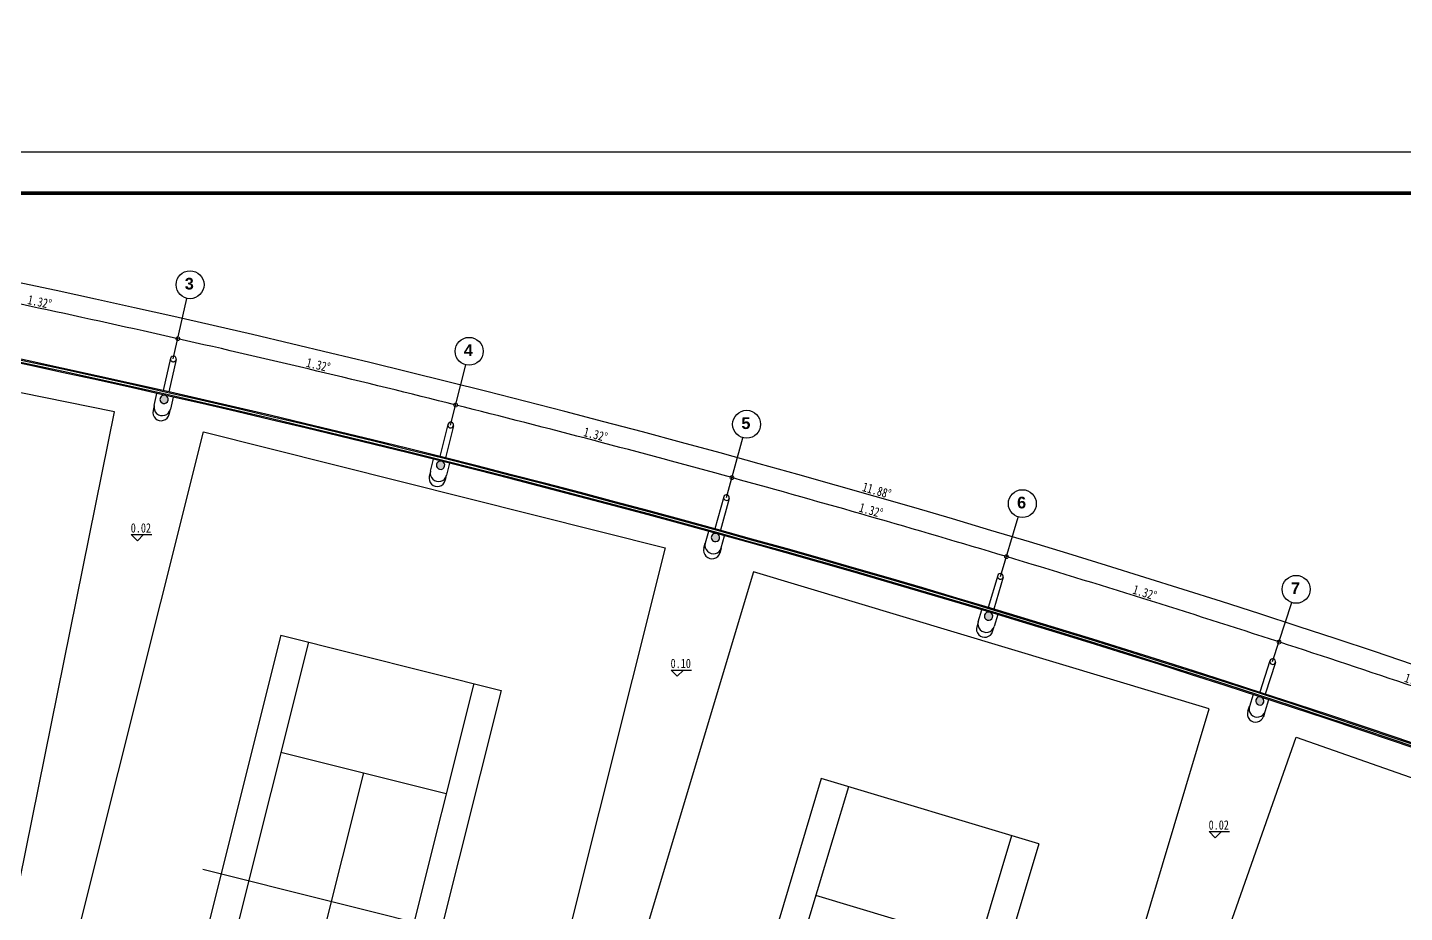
# Model space of a CAD drawing. Extents: x 23317406 to 24383751, y 42324270 to 43451021.
# Drawn here: x 23975572 to 24042113, y 43185295 to 43228047 of the extents above; entities that cross this region are included whole.
import ezdxf

# ---------------------------------------------------------------- set-up
doc = ezdxf.new("R2010")
doc.units = 0
doc.header["$MEASUREMENT"] = 0
doc.linetypes.add('HIDDEN', pattern=[9.525, 6.35, -3.175])
doc.layers.get('0').update_dxf_attribs({"linetype": 'CONTINUOUS'})
doc.layers.get('DEFPOINTS').update_dxf_attribs({"linetype": 'CONTINUOUS'})
for name, color, linetype in [('FRAME', 7, 'CONTINUOUS'), ('场地', 5, 'CONTINUOUS'), ('墙', 7, 'CONTINUOUS'), ('柱填充', 8, 'CONTINUOUS'), ('柱形', 7, 'CONTINUOUS'), ('标注', 7, 'CONTINUOUS'), ('汉字', 7, 'CONTINUOUS'), ('钢', 4, 'CONTINUOUS'), ('门窗', 7, 'CONTINUOUS')]:
    doc.layers.add(name, color=color, linetype=linetype)
doc.styles.add('Q1', font='SimSun.ttf', dxfattribs={"width": 0.8, "height": 450})
doc.styles.add('Q200', font='SimSun.ttf', dxfattribs={"width": 0.8, "height": 450})
doc.styles.add('T-SG-01$0$Arial', font='ARIALBD.TTF')
doc.dimstyles.new('Q2', dxfattribs={"dimscale": 150, "dimtxt": 2.5, "dimasz": 2.5, "dimexe": 0, "dimexo": 0, "dimgap": 0.5, "dimtad": 1, "dimdec": 4, "dimdsep": 46, "dimtxsty": 'Q200', "dimblk1": 'DOTSMALL', "dimblk2": 'DOTSMALL', "dimsah": 1, "dimcen": 2.5, "dimadec": 0, "dimazin": 0, "dimtfac": 1, "dimtdec": 3, "dimtmove": 2, "dimatfit": 3, "dimldrblk": 'DOTSMALL', "dimfxl": 1, "dimtolj": 1, "dimtzin": 10, "dimarcsym": 0})

# ---------------------------------------------------------------- blocks, each defined once
blk = doc.blocks.new('_DOTSMALL')
at = {"color": 0, "linetype": 'ByBlock', "const_width": 0.5}
blk.add_lwpolyline([(-0.0625, 0, 1), (0.0625, 0, 1)], format="xyb", close=True, dxfattribs=at)
blk = doc.blocks.new('*D118')
at = {"color": 0, "linetype": 'ByBlock'}
blk.add_arc((23850579, 42628619), 599173, 71.96798, 73.28798, dxfattribs=at)
at = {"layer": 'DEFPOINTS', "color": 0, "linetype": 'ByBlock'}
for p in [(24023453, 43204399), (24022590, 43201526), (24031671, 43199770), (24036361, 43199313), (24035742, 43197411)]:
    blk.add_point(p, dxfattribs=at)
at = {"color": 0, "linetype": 'ByBlock', "xscale": 375, "yscale": 375, "zscale": 375}
for p, rotation in [((24022878, 43202484), 163.2879804354043), ((24036052, 43198362), 341.9679804355787)]:
    blk.add_blockref('_DOTSMALL', p, dxfattribs=dict(at, rotation=rotation))
at = {"color": 0, "linetype": 'ByBlock', "insert": (24029566, 43200747), "char_height": 450, "attachment_point": 5, "rotation": 342.62798, "style": 'Q200'}
blk.add_mtext('\\A1;1.32°', dxfattribs=at)
blk = doc.blocks.new('*D119')
at = {"color": 0, "linetype": 'ByBlock'}
blk.add_arc((23850579, 42628619), 599173, 70.64798, 71.96798, dxfattribs=at)
at = {"layer": 'DEFPOINTS', "color": 0, "linetype": 'ByBlock'}
for p in [(24036361, 43199313), (24035742, 43197411), (24044780, 43195447), (24049790, 43195826), (24048796, 43192995)]:
    blk.add_point(p, dxfattribs=at)
at = {"color": 0, "linetype": 'ByBlock', "xscale": 375, "yscale": 375, "zscale": 375}
for p, rotation in [((24036052, 43198362), 161.9679804351559), ((24049127, 43193939), 340.6479804353336)]:
    blk.add_blockref('_DOTSMALL', p, dxfattribs=dict(at, rotation=rotation))
at = {"color": 0, "linetype": 'ByBlock', "insert": (24042698, 43196472), "char_height": 450, "attachment_point": 5, "rotation": 341.30798, "style": 'Q200'}
blk.add_mtext('\\A1;1.32°', dxfattribs=at)
blk = doc.blocks.new('*D120')
at = {"color": 0, "linetype": 'ByBlock'}
blk.add_arc((23850579, 42628619), 599173, 73.28798, 74.60798, dxfattribs=at)
at = {"layer": 'DEFPOINTS', "color": 0, "linetype": 'ByBlock'}
for p in [(24009878, 43207265), (24009347, 43205336), (24023453, 43204399), (24018466, 43203790), (24022590, 43201526)]:
    blk.add_point(p, dxfattribs=at)
at = {"color": 0, "linetype": 'ByBlock', "xscale": 375, "yscale": 375, "zscale": 375}
for p, rotation in [((24009612, 43206301), 164.6079804353796), ((24022878, 43202484), 343.2879804354199)]:
    blk.add_blockref('_DOTSMALL', p, dxfattribs=dict(at, rotation=rotation))
at = {"color": 0, "linetype": 'ByBlock', "insert": (24016339, 43204719), "char_height": 450, "attachment_point": 5, "rotation": 343.94798, "style": 'Q200'}
blk.add_mtext('\\A1;1.32°', dxfattribs=at)
blk = doc.blocks.new('*D121')
at = {"color": 0, "linetype": 'ByBlock'}
blk.add_arc((23850579, 42628619), 599173, 74.60798, 75.92798, dxfattribs=at)
at = {"layer": 'DEFPOINTS', "color": 0, "linetype": 'ByBlock'}
for p in [(23996749, 43211751), (23996019, 43208841), (24005171, 43207505), (24009878, 43207265), (24009347, 43205336)]:
    blk.add_point(p, dxfattribs=at)
at = {"color": 0, "linetype": 'ByBlock', "xscale": 375, "yscale": 375, "zscale": 375}
for p, rotation in [((23996262, 43209811), 165.9279804355193), ((24009612, 43206301), 344.6079804353964)]:
    blk.add_blockref('_DOTSMALL', p, dxfattribs=dict(at, rotation=rotation))
at = {"color": 0, "linetype": 'ByBlock', "insert": (24003024, 43208384), "char_height": 450, "attachment_point": 5, "rotation": 345.26798, "style": 'Q200'}
blk.add_mtext('\\A1;1.32°', dxfattribs=at)
blk = doc.blocks.new('*D122')
at = {"color": 0, "linetype": 'ByBlock'}
blk.add_arc((23850579, 42628619), 599173, 75.92798, 77.24798, dxfattribs=at)
at = {"layer": 'DEFPOINTS', "color": 0, "linetype": 'ByBlock'}
for p in [(23983056, 43213988), (23982614, 43212037), (23996749, 43211751), (23991795, 43210912), (23996019, 43208841)]:
    blk.add_point(p, dxfattribs=at)
at = {"color": 0, "linetype": 'ByBlock', "xscale": 375, "yscale": 375, "zscale": 375}
for p, rotation in [((23982835, 43213013), 167.2479804353549), ((23996262, 43209811), 345.9279804354496)]:
    blk.add_blockref('_DOTSMALL', p, dxfattribs=dict(at, rotation=rotation))
at = {"color": 0, "linetype": 'ByBlock', "insert": (23989627, 43211742), "char_height": 450, "attachment_point": 5, "rotation": 346.58798, "style": 'Q200'}
blk.add_mtext('\\A1;1.32°', dxfattribs=at)
blk = doc.blocks.new('*D123')
at = {"color": 0, "linetype": 'ByBlock'}
blk.add_arc((23850579, 42628619), 599173, 77.24798, 78.56798, dxfattribs=at)
at = {"layer": 'DEFPOINTS', "color": 0, "linetype": 'ByBlock'}
for p in [(23969734, 43217865), (23969139, 43214924), (23978343, 43214011), (23983056, 43213988), (23982614, 43212037)]:
    blk.add_point(p, dxfattribs=at)
at = {"color": 0, "linetype": 'ByBlock', "xscale": 375, "yscale": 375, "zscale": 375}
for p, rotation in [((23969338, 43215904), 168.5679804355514), ((23982835, 43213013), 347.2479804356645)]:
    blk.add_blockref('_DOTSMALL', p, dxfattribs=dict(at, rotation=rotation))
at = {"color": 0, "linetype": 'ByBlock', "insert": (23976158, 43214791), "char_height": 450, "attachment_point": 5, "rotation": 347.90798, "style": 'Q200'}
blk.add_mtext('\\A1;1.32°', dxfattribs=at)
blk = doc.blocks.new('*D125')
at = {"color": 0, "linetype": 'ByBlock'}
blk.add_arc((23850579, 42628619), 600173, 68.00798, 79.88798, dxfattribs=at)
at = {"layer": 'DEFPOINTS', "color": 0, "linetype": 'ByBlock'}
for p in [(23956128, 43220453), (23955602, 43217500), (24036361, 43199313), (24075704, 43186048), (24074581, 43183266)]:
    blk.add_point(p, dxfattribs=at)
at = {"color": 0, "linetype": 'ByBlock', "xscale": 375, "yscale": 375, "zscale": 375}
for p, rotation in [((23955953, 43219469), 169.8879804353957), ((24075330, 43185121), 338.007980435661)]:
    blk.add_blockref('_DOTSMALL', p, dxfattribs=dict(at, rotation=rotation))
at = {"color": 0, "linetype": 'ByBlock', "insert": (24016615, 43205680), "char_height": 450, "attachment_point": 5, "rotation": 343.94798, "style": 'Q200'}
blk.add_mtext('\\A1;11.88°', dxfattribs=at)
blk = doc.blocks.new('A$C3C4F7BE9')
at = {"layer": '场地'}
for p, q in [((8126, 44745), (0, 4559)), ((30670, 40187), (8126, 44745)), ((22544, 0), (30670, 40187)), ((12314, 35109), (7603, 11811)), ((13657, 34838), (8946, 11539)), ((23067, 32935), (12314, 35109)), ((21724, 33206), (17012, 9908)), ((23067, 32935), (18355, 9636)), ((20637, 27830), (12570, 29461)), ((16603, 28646), (14066, 16100)), ((21603, 21105), (9067, 23640)), ((18100, 15284), (10033, 16915)), ((7603, 11811), (18355, 9636)), ((0, 4559), (22543, 0))]:
    blk.add_line(p, q, dxfattribs=at)

msp = doc.modelspace()

# ---------------------------------------------------------------- hatches: boundary and pattern name
at = {"layer": '柱填充'}
h = msp.add_hatch(color=256, dxfattribs=at)
edge = h.paths.add_edge_path()
edge.add_arc((23945651.59366, 43210120.73437), 300, 0, 360)
edge = h.paths.add_edge_path()
edge.add_arc((23944882.56682, 43200113.05359), 300, 0, 360)
edge = h.paths.add_edge_path()
edge.add_arc((23944113.42506, 43190104.72846), 300, 0, 360)
edge = h.paths.add_edge_path()
edge.add_arc((23968743.57759, 43212964.09869), 200, 258.5679804352, 78.5679804346, ccw=False)
edge.add_arc((23968743.57759, 43212964.09869), 200, 78.5679804346, 258.5679804352, ccw=False)
edge = h.paths.add_edge_path()
edge.add_arc((23982172.85705, 43210086.6165), 200, 257.2479804358, 77.2479804347, ccw=False)
edge.add_arc((23982172.85705, 43210086.6165), 200, 77.2479804347, 257.2479804358, ccw=False)
edge = h.paths.add_edge_path()
edge.add_arc((23995532.80716, 43206900.86555), 200, 255.9279804354, 75.9279804349, ccw=False)
edge.add_arc((23995532.80716, 43206900.86555), 200, 75.9279804349, 255.9279804354, ccw=False)
h = msp.add_hatch(color=256, dxfattribs=at)
edge = h.paths.add_edge_path()
edge.add_arc((24022014.56577, 43199611.00422), 200, 73.2879804353, 253.2879804353)
edge.add_arc((24022014.56577, 43199611.00422), 200, 253.2879804353, 73.2879804353)
edge = h.paths.add_edge_path()
edge.add_arc((24008815.82399, 43203408.19609), 200, 74.607980435, 254.607980435)
edge.add_arc((24008815.82399, 43203408.19609), 200, 254.607980435, 74.607980435)
edge = h.paths.add_edge_path()
edge.add_arc((24035122.90296, 43195509.67832), 200, 251.9679804346, 71.9679804356, ccw=False)
edge.add_arc((24035122.90296, 43195509.67832), 200, 71.9679804356, 251.9679804346, ccw=False)
edge = h.paths.add_edge_path()
edge.add_arc((24048133.55824, 43191108.28867), 200, 250.648022337, 70.6480223377, ccw=False)
edge.add_arc((24048133.55824, 43191108.28867), 200, 70.6480223377, 250.648022337, ccw=False)
edge = h.paths.add_edge_path()
edge.add_arc((24061038.25228, 43186407.82928), 200, 69.3279804353, 249.3279804353)
edge.add_arc((24061038.25228, 43186407.82928), 200, 249.3279804353, 69.3279804353)

# ---------------------------------------------------------------- linework, layer by layer
for p, q in [((23982614.32068, 43212037.28558), (23983276.51612, 43214963.2892)), ((23996019.08985, 43208840.84729), (23996748.51389, 43211750.8199)), ((24009346.78326, 43205336.88079), (24010142.93315, 43208228.858)), ((24022589.98057, 43201525.98619), (24023452.66491, 43204399.27276)), ((24035742.13466, 43197411.85984), (24036670.64516, 43200264.0967))]:
    msp.add_line(p, q)
at = {"color": 2}
for centre in [(23983425.51009, 43215621.64001), (23996912.6343, 43212405.56374), (24010322.09288, 43208879.64736), (24023646.76889, 43205045.76224), (24036879.59036, 43200905.94318)]:
    msp.add_circle(centre, 675, dxfattribs=at)
at = {"layer": 'FRAME'}
msp.add_lwpolyline([(23898114.9548, 43053839.75614), (23898114.9548, 43222039.75614), (24135914.9548, 43222039.75614), (24135914.9548, 43053839.75614)], close=True, dxfattribs=at)
at = {"layer": 'FRAME', "const_width": 180}
msp.add_lwpolyline([(23903114.9548, 43055839.75614), (23903114.9548, 43220039.75614), (24133914.9548, 43220039.75614), (24133914.9548, 43055839.75614)], close=True, dxfattribs=at)
at = {"layer": '场地'}
for p, q in [((24023290.4415, 43155079.73311), (24036876.65846, 43193763.25297)), ((24036876.65846, 43193763.25297), (24058577.1696, 43186141.71663)), ((24024438.61551, 43188608.98825), (24013931.96428, 43191763.53732))]:
    msp.add_line(p, q, dxfattribs=at)
at = {"layer": '墙'}
for points in [[(23981694.40087, 43209784.64444), (23981826.83999, 43210369.84529)], [(23982607.10762, 43210193.25984), (23982474.6685, 43209608.05899)], [(23995047.52163, 43206609.99549), (23995193.40647, 43207191.99015)], [(23995969.39916, 43206997.47707), (23995823.51432, 43206415.48242)], [(24008483.2198, 43203707.06196), (24008323.96666, 43203128.5824)], [(24009095.27257, 43202916.24494), (24009254.52571, 43203494.7245)], [(24021516.68961, 43199342.2529), (24021689.22652, 43199916.91034)], [(24022455.43627, 43199686.86119), (24022282.89937, 43199112.20374)], [(24034804.41765, 43195823.54688), (24034618.68854, 43195253.01654)], [(24035379.39548, 43195005.37779), (24035565.12459, 43195575.90812)]]:
    msp.add_lwpolyline(points, dxfattribs=at)
at = {"layer": '墙', "ltscale": 5000}
for start, end in [(67.1172342395, 67.1172342395), (66.2587266313, 66.2587266313), (64.4772342395, 64.4772342395), (64.9387266313, 64.9387266313)]:
    msp.add_arc((23850578.58196, 42857442.58139), 533172.67138, start, end, dxfattribs=at)
at = {"layer": '墙'}
for centre, radius, start, end in [((23850634.74669, 42857737.27781), 530172.67138, 79.4743453394, 79.4743453394), ((23850639.30178, 42857736.37231), 530172.67138, 78.1227654233, 78.1227654233), ((23850644.55659, 42857735.23786), 530172.67138, 77.5606287088, 77.5606287088), ((23850649.0789, 42857734.18074), 530172.67138, 76.2090487927, 76.2090487927), ((23982083.8102, 43209697.09895), 400, 167.2479385896, 347.2479385897), ((23995434.38883, 43206513.60848), 400, 165.9279804353, 345.9279804354), ((24008710.61091, 43203022.73083), 400, 164.6080222811, 344.6080222812), ((24021899.12334, 43199228.02381), 400, 163.2879385897, 343.2879385898), ((24035000.04686, 43195129.46833), 400, 161.9680222811, 341.9680222812)]:
    msp.add_arc(centre, radius, start, end, dxfattribs=at)
at = {"layer": '柱形'}
for centre, start, end in [((23982172.85705, 43210086.6165), 77.2479804347, 257.2479804358), ((23982172.85705, 43210086.6165), 77.2479804347, 257.2479804358), ((23982172.85705, 43210086.6165), 257.2479804358, 77.2479804347), ((23982172.85705, 43210086.6165), 257.2479804358, 77.2479804347), ((23995532.80716, 43206900.86555), 75.9279804349, 255.9279804354), ((23995532.80716, 43206900.86555), 75.9279804349, 255.9279804354), ((23995532.80716, 43206900.86555), 255.9279804354, 75.9279804349), ((23995532.80716, 43206900.86555), 255.9279804354, 75.9279804349), ((24008815.82399, 43203408.19609), 74.607980435, 254.607980435), ((24008815.82399, 43203408.19609), 74.607980435, 254.607980435), ((24008815.82399, 43203408.19609), 254.607980435, 74.607980435), ((24008815.82399, 43203408.19609), 254.607980435, 74.607980435), ((24022014.85768, 43199610.4618), 73.287980436, 253.287980436), ((24022014.85768, 43199610.4618), 73.287980436, 253.287980436), ((24022014.85768, 43199610.4618), 253.287980436, 73.287980436), ((24022014.85768, 43199610.4618), 253.287980436, 73.287980436), ((24035122.90296, 43195509.67832), 71.967980435, 251.967980435), ((24035122.90296, 43195509.67832), 71.967980435, 251.967980435), ((24035122.90296, 43195509.67832), 251.967980435, 71.967980435), ((24035122.90296, 43195509.67832), 251.967980435, 71.967980435)]:
    msp.add_arc(centre, 200, start, end, dxfattribs=at)
at = {"layer": '汉字', "color": 0}
for p, q in [((23980582.59287, 43203552.80676), (23981571.35273, 43203552.80676)), ((23980582.59287, 43203552.80676), (23980882.59287, 43203252.80676)), ((23981182.59287, 43203552.80676), (23980882.59287, 43203252.80676)), ((24006671.14227, 43197007.47603), (24007659.90212, 43197007.47603)), ((24006671.14227, 43197007.47603), (24006971.14227, 43196707.47603)), ((24007271.14227, 43197007.47603), (24006971.14227, 43196707.47603)), ((24032671.54129, 43189201.03678), (24033660.30114, 43189201.03678)), ((24032671.54129, 43189201.03678), (24032971.54129, 43188901.03678)), ((24033271.54129, 43189201.03678), (24032971.54129, 43188901.03678))]:
    msp.add_line(p, q, dxfattribs=at)
at = {"layer": '钢', "ltscale": 30}
for p, q in [((23982480.65507, 43212069.5932), (23982127.03778, 43210507.08548)), ((23982748.87207, 43212008.89195), (23982395.25478, 43210446.38423)), ((23995886.20397, 43208876.2255), (23995496.6861, 43207322.27846)), ((23996152.95146, 43208809.36163), (23995763.43359, 43207255.41459)), ((24009214.63202, 43205374.89087), (24008789.42032, 43203830.32926)), ((24009479.76842, 43205301.89987), (24009054.55672, 43203757.33826)), ((24022458.86526, 43201567.44762), (24021998.1854, 43200033.0912)), ((24022722.24986, 43201488.36823), (24022261.57, 43199954.01181)), ((24035611.87444, 43197455.91652), (24035115.97092, 43195932.57964)), ((24035873.36745, 43197370.7907), (24035377.46393, 43195847.45381))]:
    msp.add_line(p, q, dxfattribs=at)
at = {"layer": '钢'}
for p, q in [((23981694.40087, 43209784.64444), (23981638.91829, 43209541.46292)), ((23982419.59117, 43209364.69485), (23982474.7547, 43209608.44185)), ((23995040.82233, 43206585.0606), (23994981.91487, 43206350.05454)), ((23995762.42358, 43206173.55768), (23995823.18732, 43206415.96927)), ((24008257.73953, 43202888.01311), (24008324.07125, 43203128.96065)), ((24009088.42109, 43202891.35555), (24009024.11577, 43202657.76881)), ((24021509.26572, 43199317.52821), (24021439.59615, 43199085.48492)), ((24022211.14679, 43198873.22428), (24022283.0118, 43199112.57973)), ((24034541.45099, 43195015.75303), (24034618.81044, 43195253.38958)), ((24035371.40486, 43194980.8304), (24035296.4087, 43194750.4535))]:
    msp.add_line(p, q, dxfattribs=at)
at = {"layer": '钢', "linetype": 'HIDDEN'}
for centre, start, end in [((23982614.76364, 43212039.24288), 167.2481095213, 347.2478513525), ((23982614.76351, 43212039.24227), 347.2481095183, 167.2478513555)]:
    msp.add_arc(centre, 137.5, start, end, dxfattribs=at)
at = {"layer": '钢'}
for centre, radius, start, end in [((23982029.05204, 43209453.16991), 400, 167.2479385896, 347.2479385897), ((23996019.57779, 43208842.79387), 137.5, 165.9281095185, 345.9278513519), ((23996019.57764, 43208842.79326), 137.5, 345.9281095185, 165.9278513519), ((23995374.02616, 43206271.00555), 400, 165.9279804353, 345.9279804354), ((24009347.2003, 43205338.39567), 137.5, 164.6081095207, 344.6078513527), ((24009347.20014, 43205338.39507), 137.5, 344.6081095207, 164.6078513527), ((24008643.83588, 43202781.81397), 400, 164.6080222811, 344.6080222812), ((24022590.55765, 43201527.90822), 137.5, 163.2881095183, 343.2878513503), ((24022590.55747, 43201527.90763), 137.5, 343.2881095183, 163.2878513503), ((24021827.65017, 43198988.45874), 400, 163.2879385897, 343.2879385898), ((24035742.62104, 43197413.3539), 137.5, 161.9681095207, 341.9678513527), ((24035742.62085, 43197413.35331), 137.5, 341.9681095207, 161.9678513527), ((24034922.24598, 43194891.88286), 400, 161.9680222811, 341.9680222812)]:
    msp.add_arc(centre, radius, start, end, dxfattribs=at)
at = {"layer": '门窗'}
for radius, start, end in [(596572.67138, 69.32798393859, 79.88798043549), (596522.67138, 69.33278641943, 79.88317795419), (596422.67138, 69.34239379691, 79.87357057579), (596372.67138, 69.34719869401, 79.86876567823)]:
    msp.add_arc((23850578.58196, 42628618.81785), radius, start, end, dxfattribs=at)

# ---------------------------------------------------------------- block references
at = {"layer": '场地'}
msp.add_blockref('A$C3C4F7BE9', (23949102.27137, 43169297.25326), dxfattribs=at)
at = {"layer": '场地', "xscale": -1, "rotation": 334.4959608708573}
msp.add_blockref('A$C3C4F7BE9', (23994458.00845, 43159032.61718), dxfattribs=at)
at = {"layer": '场地', "rotation": 354.7199999999434}
msp.add_blockref('A$C3C4F7BE9', (23998439.07979, 43157936.64399), dxfattribs=at)

# ---------------------------------------------------------------- texts
at = {"color": 3, "style": 'T-SG-01$0$Arial'}
for s, p in [('3', (23983170.72158, 43215393.1005)), ('4', (23996657.84578, 43212177.02422)), ('5', (24010067.30437, 43208651.10784)), ('6', (24023391.98038, 43204817.22272)), ('7', (24036624.80185, 43200677.40366))]:
    msp.add_text(s, height=562.5, dxfattribs=at).set_placement(p)
at = {"layer": '汉字', "color": 0, "style": 'Q1', "width": 0.8}
for s, p in [('0.02', (23980560.16282, 43203647.61465)), ('0.10', (24006648.71221, 43197102.28392)), ('0.02', (24032649.11123, 43189295.84468))]:
    msp.add_text(s, height=450, dxfattribs=at).set_placement(p)

# ---------------------------------------------------------------- dimensions: what is measured, and where the dimension line sits
at = {"layer": '标注'}
for base, line1, line2, picture, middle in [((24036361.09672, 43199313.21302), ((23955601.70329, 43217499.6961), (23956128.42305, 43220453.09521)), ((24074580.75686, 43183266.06649), (24075704.1892, 43186047.77456)), '*D125', (24016615.27058, 43205679.68735)), ((23978343.37455, 43214011.035), ((23982614.32068, 43212037.28558), (23983055.78431, 43213987.95466)), ((23969139.4746, 43214924.07923), (23969734.08999, 43217864.56091)), '*D123', (23976157.53818, 43214790.64375)), ((23991794.74501, 43210912.45977), ((23982614.32068, 43212037.28558), (23983055.78431, 43213987.95466)), ((23996019.08985, 43208840.84729), (23996748.51389, 43211750.8199)), '*D122', (23989627.44801, 43211742.21524)), ((24005171.16613, 43207504.8369), ((24009346.66765, 43205336.46085), (24009877.51131, 43207264.72562)), ((23996019.08985, 43208840.84729), (23996748.51389, 43211750.8199)), '*D121', (24003023.55877, 43208384.29869)), ((24018465.53849, 43203789.97495), ((24009346.66765, 43205336.46085), (24009877.51131, 43207264.72562)), ((24022589.98057, 43201525.98619), (24023452.66491, 43204399.27276)), '*D120', (24016338.76059, 43204718.6763)), ((24031670.8062, 43199769.84555), ((24035741.99984, 43197411.44567), (24036361.09672, 43199313.21302)), ((24022589.98057, 43201525.98619), (24023452.66491, 43204399.27276)), '*D118', (24029565.98654, 43200747.29357)), ((24044779.96068, 43195446.58237), ((24035741.99984, 43197411.44567), (24036361.09672, 43199313.21302)), ((24048795.74511, 43192995.02307), (24049789.85855, 43195825.52452)), '*D119', (24042698.21637, 43196472.25828))]:
    dim = msp.add_angular_dim_2l(base=base, line1=line1, line2=line2, dimstyle='Q2', override={"dimadec": 4, "dimazin": 2}, dxfattribs=at)
    dim.commit()
    dim.dimension.update_dxf_attribs({"geometry": picture, "text_midpoint": middle})

doc.saveas('drawing.dxf')
